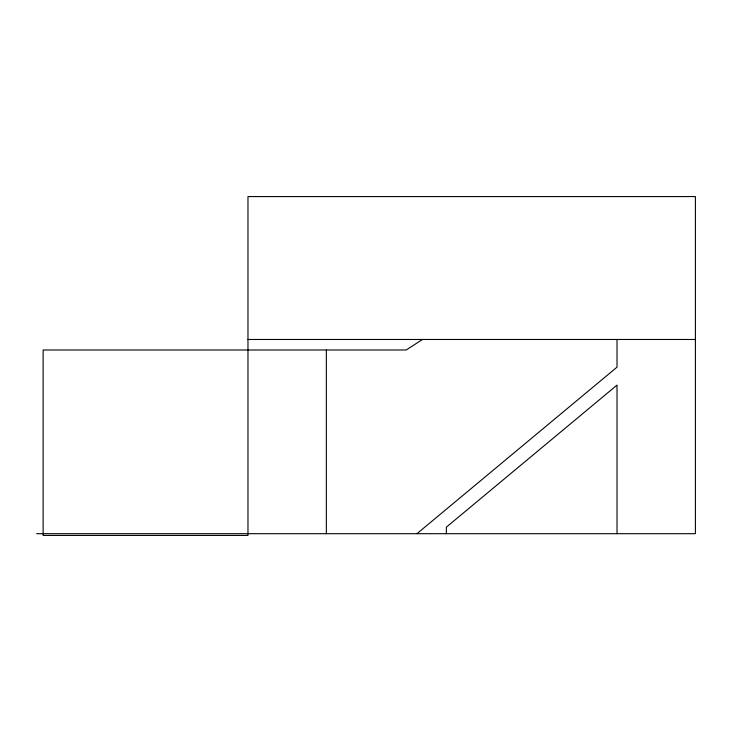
<?xml version="1.0" encoding="UTF-8"?>
<svg xmlns="http://www.w3.org/2000/svg" width="732" height="732" viewBox="0 0 732 732"><rect width="100%" height="100%" fill="white"/><g stroke="black" fill="none" stroke-linecap="round" stroke-linejoin="round"><path stroke-width="1.1" d="M416.947 533.692L617.021 367.153L617.021 339.831M422.51 339.438L406.223 349.988L43.133 349.988L43.133 535.431L247.974 535.431L247.974 196.569L695.4 196.569L695.4 533.692L36.6 533.692M247.974 339.474L695.4 339.474M617.021 533.692L617.021 385.096L446.374 527.141L446.374 533.692M326.353 349.988L326.353 533.692"/></g></svg>
